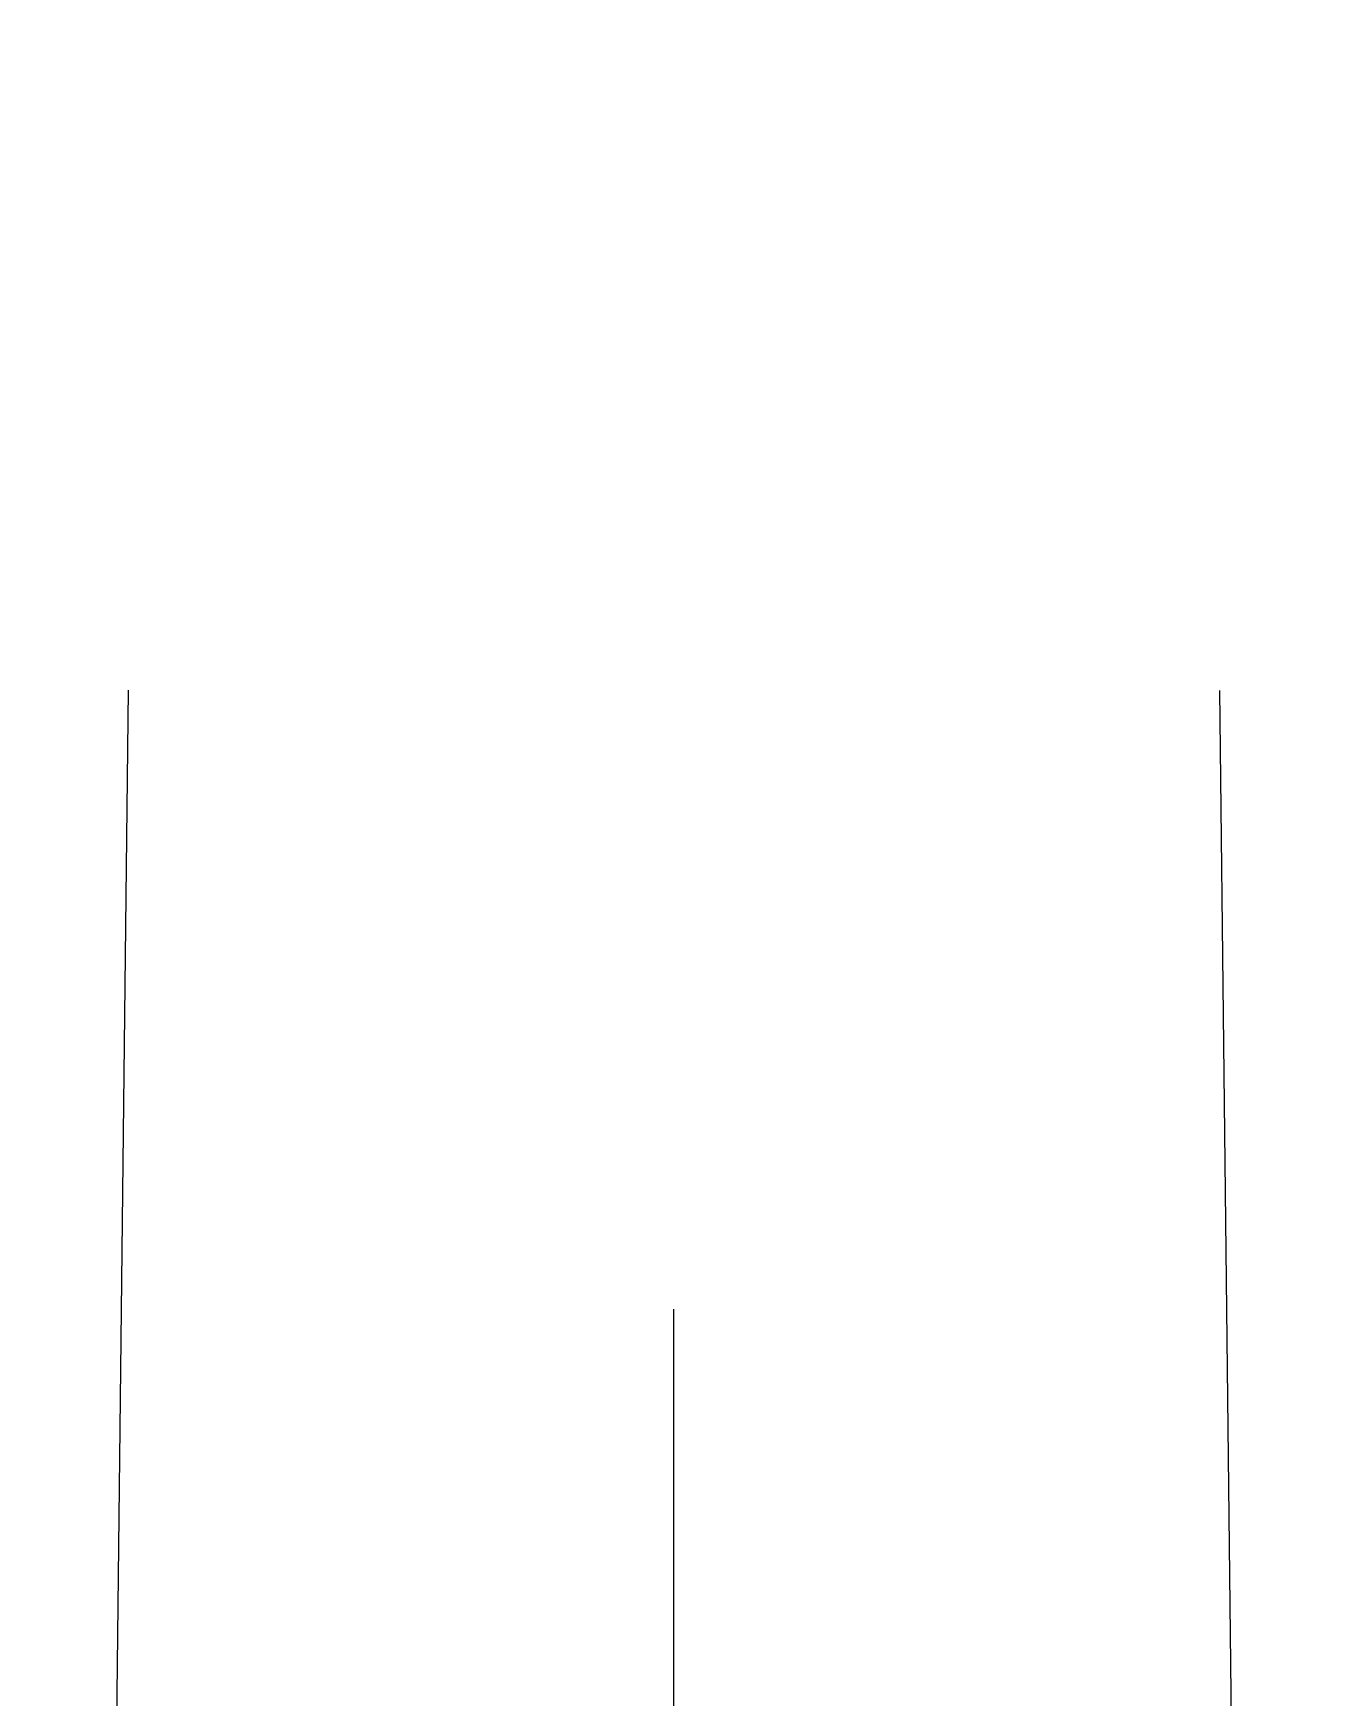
# Model space of a CAD drawing. Extents: x 0 to 16296672895, y -37409619871 to 0.
# Drawn here: x 16296672269.85 to 16296672306.29, y -37409617674.7 to -37409617627.32 of the extents above; entities that cross this region are included whole.
import ezdxf

# ---------------------------------------------------------------- set-up
doc = ezdxf.new("R2010")
doc.units = 0
doc.header["$LTSCALE"] = 10
doc.header["$MEASUREMENT"] = 0
doc.layers.add('1', color=7, linetype='CONTINUOUS')

msp = doc.modelspace()

# ---------------------------------------------------------------- linework, layer by layer
at = {"layer": '1', "color": 7, "linetype": 'Continuous'}
for points in [[(16296672269.850901, -37409617622.856743, 0), (16296672270.701, -37409617624.146851, 0), (16296672271.32748, -37409617625.594757, 0), (16296672271.643801, -37409617626.796768, 0), (16296672271.799669, -37409617628.040108, 0)], [(16296672304.36294, -37409617628.04039, 0), (16296672304.58646, -37409617626.476677, 0), (16296672305.065149, -37409617624.981361, 0), (16296672305.610331, -37409617623.882141, 0), (16296672306.28743, -37409617622.887711, 0)], [(16296672288.081329, -37409617628.254967, 0), (16296672288.081329, -37409617627.171806, 0), (16296672288.081329, -37409617626.585007, 0)], [(16296672271.795429, -37409617627.970322, 0), (16296672271.831329, -37409617628.137543, 0), (16296672271.875351, -37409617628.262703, 0)], [(16296672271.868509, -37409617628.25235, 0), (16296672272.21233, -37409617633.362297, 0), (16296672272.45414, -37409617638.603317, 0), (16296672272.662889, -37409617646.973137, 0)], [(16296672288.081329, -37409617653.310707, 0), (16296672288.081329, -37409617646.005386, 0), (16296672288.081329, -37409617638.872208, 0), (16296672288.081329, -37409617633.464149, 0), (16296672288.081329, -37409617628.25473, 0)], [(16296672303.5009, -37409617646.968681, 0), (16296672303.802311, -37409617636.340218, 0), (16296672304.014919, -37409617632.248001, 0), (16296672304.295191, -37409617628.249763, 0)], [(16296672304.28838, -37409617628.260094, 0), (16296672304.340759, -37409617628.101097, 0), (16296672304.367201, -37409617627.970428, 0)], [(16296672272.55678, -37409617646.020683, 0), (16296672272.381651, -37409617639.663132, 0), (16296672272.182489, -37409617634.82901, 0)], [(16296672272.18408, -37409617634.846153, 0), (16296672272.331619, -37409617637.688667, 0), (16296672272.4716, -37409617640.728073, 0), (16296672272.6387, -37409617645.717613, 0)], [(16296672303.524059, -37409617645.717827, 0), (16296672303.750151, -37409617639.368599, 0), (16296672303.865829, -37409617636.998077, 0), (16296672303.982241, -37409617634.770851, 0)], [(16296672303.605061, -37409617646.020973, 0), (16296672303.781969, -37409617639.62368, 0), (16296672303.9837, -37409617634.753517, 0)], [(16296672270.400459, -37409617742.712242, 0), (16296672271.34038, -37409617714.913757, 0), (16296672272.098801, -37409617687.209732, 0), (16296672272.35425, -37409617676.479218, 0), (16296672272.56905, -37409617665.983749, 0), (16296672272.65659, -37409617655.804489, 0), (16296672272.55719, -37409617646.020683, 0)], [(16296672303.605471, -37409617646.020973, 0), (16296672303.50593, -37409617655.986008, 0), (16296672303.599701, -37409617666.360046, 0), (16296672303.82193, -37409617677.058678, 0), (16296672304.08293, -37409617687.996223, 0), (16296672304.36581, -37409617699.06427, 0), (16296672305.76219, -37409617742.711967, 0)], [(16296672288.081329, -37409617743.185417, 0), (16296672288.081329, -37409617738.292526, 0), (16296672288.081329, -37409617733.304741, 0), (16296672288.081329, -37409617728.120956, 0), (16296672288.081329, -37409617722.639862, 0), (16296672288.081329, -37409617716.767578, 0), (16296672288.081329, -37409617710.007538, 0), (16296672288.081329, -37409617702.932716, 0), (16296672288.081329, -37409617695.676453, 0), (16296672288.081329, -37409617684.746437, 0), (16296672288.081329, -37409617674.076828, 0), (16296672288.081329, -37409617663.638779, 0), (16296672288.081329, -37409617653.310699, 0)]]:
    msp.add_polyline3d(points, dxfattribs=at)

doc.saveas('drawing.dxf')
